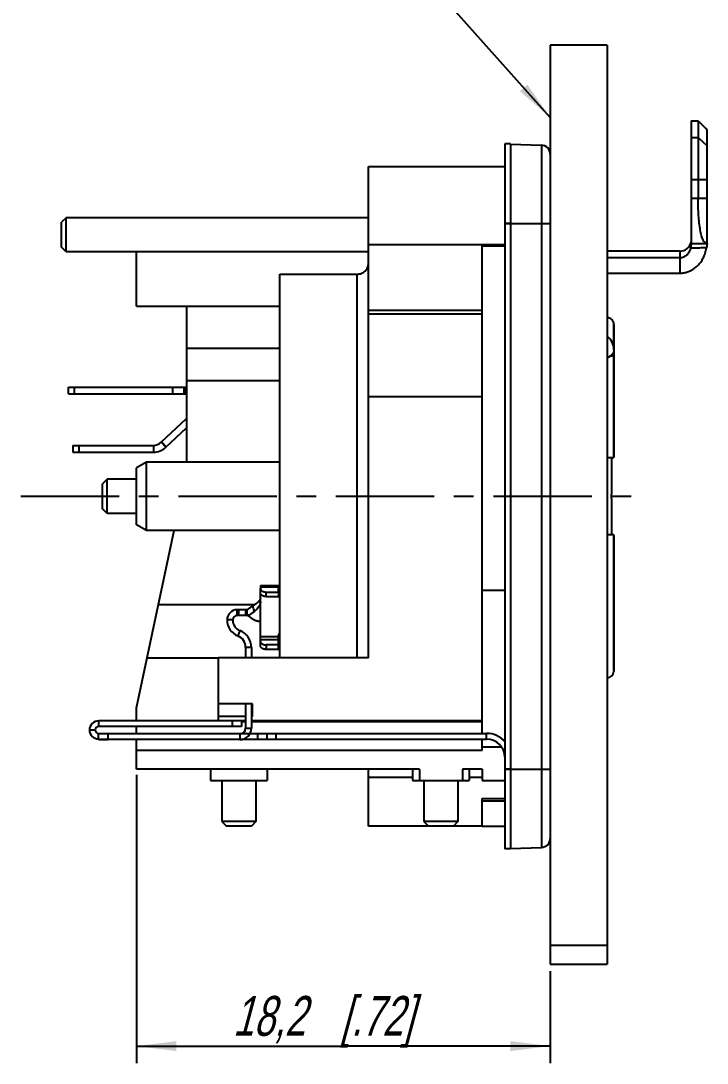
# Model space of a CAD drawing. Header units: millimetres. Extents: x 0 to 420, y 0 to 297.
# Drawn here: x 116.5 to 176.9, y 77.7 to 169.4 of the extents above; entities that cross this region are included whole.
import ezdxf

# ---------------------------------------------------------------- set-up
doc = ezdxf.new("R2010")
doc.units = ezdxf.units.MM
doc.header["$LTSCALE"] = 23.1
doc.linetypes.add('CENTER', pattern=[0.6, 0.375, -0.075, 0.075, -0.075])
doc.layers.get('0').update_dxf_attribs({"linetype": 'CONTINUOUS'})
for name, color, linetype in [('02___PRT_ALL_AXES', 7, 'CONTINUOUS'), ('AUSFORMSCHRAEGEN', 7, 'CONTINUOUS'), ('BEZUGSACHSEN', 7, 'CONTINUOUS'), ('DEFAULT_1', 7, 'CENTER'), ('FASEN', 7, 'CONTINUOUS'), ('RUNDUNGEN', 7, 'CONTINUOUS'), ('ZEICHNUNGSBEMASSUNGEN', 7, 'CONTINUOUS')]:
    doc.layers.add(name, color=color, linetype=linetype)
doc.styles.get("Standard").update_dxf_attribs({"font": 'txt', "width": 0.7})
doc.dimstyles.new('DIMSTYLE_10', dxfattribs={"dimtxt": 3.5, "dimasz": 3.5, "dimexe": 0.18, "dimexo": 0.0625, "dimgap": 0.09, "dimtad": 1, "dimdec": 3, "dimlfac": 0.5, "dimdsep": 46, "dimtxsty": 'STANDARD', "dimblk": '_FILLED', "dimblk1": '_FILLED', "dimblk2": '_FILLED', "dimcen": 0.09, "dimclrt": 5, "dimadec": 0, "dimazin": 0, "dimtp": 0.2, "dimtm": 0.2, "dimtfac": 1, "dimtdec": 3, "dimtofl": 0, "dimtmove": 0, "dimatfit": 3, "dimldrblk": '_FILLED', "dimfxl": 1, "dimtolj": 1, "dimarcsym": 0})
doc.dimstyles.get("Standard").update_dxf_attribs({"dimtxt": 3.5, "dimasz": 3.5, "dimexe": 0.18, "dimexo": 0.0625, "dimgap": 0.09, "dimtad": 1, "dimdec": 3, "dimdsep": 46, "dimtxsty": 'STANDARD', "dimblk": '_FILLED', "dimblk1": '_FILLED', "dimblk2": '_FILLED', "dimcen": 0.09, "dimclrt": 5, "dimadec": 0, "dimazin": 0, "dimtol": 1, "dimtp": 0.005, "dimtm": 0.005, "dimtfac": 1, "dimtdec": 3, "dimtofl": 0, "dimtmove": 0, "dimatfit": 3, "dimldrblk": '_FILLED', "dimfxl": 1, "dimtolj": 1, "dimarcsym": 0})

# ---------------------------------------------------------------- blocks, each defined once
blk = doc.blocks.new('_FILLED')
at = {"color": 0, "linetype": 'BYBLOCK'}
blk.add_solid([(0, 0), (-1, 0.125), (-1, -0.125)], dxfattribs=at)
blk = doc.blocks.new('*D24')
at = {"layer": 'ZEICHNUNGSBEMASSUNGEN', "color": 2, "linetype": 'CONTINUOUS'}
for p, q in [((126.67, 103.105), (126.67, 77.747)), ((163.07, 85.831), (163.07, 77.747)), ((126.67, 79.247), (144.87, 79.247)), ((163.07, 79.247), (144.87, 79.247))]:
    blk.add_line(p, q, dxfattribs=at)
at = {"layer": 'ZEICHNUNGSBEMASSUNGEN', "color": 2, "linetype": 'CONTINUOUS', "xscale": 3.5, "yscale": 3.5, "zscale": 3.5, "rotation": 180}
blk.add_blockref('_FILLED', (126.67, 79.247), dxfattribs=at)
at = {"layer": 'ZEICHNUNGSBEMASSUNGEN', "color": 2, "linetype": 'CONTINUOUS', "xscale": 3.5, "yscale": 3.5, "zscale": 3.5}
blk.add_blockref('_FILLED', (163.07, 79.247), dxfattribs=at)
at = {"layer": 'ZEICHNUNGSBEMASSUNGEN', "color": 5, "linetype": 'CONTINUOUS', "insert": (143.077, 83.653), "char_height": 3.5, "width": 23.5, "attachment_point": 2, "line_spacing_factor": 0.9}
blk.add_mtext('\\Q15.0;18,2{\\Ftxt.shx;\\W1.000000;\\H3.500000; }[.72]', dxfattribs=at)

msp = doc.modelspace()

# ---------------------------------------------------------------- linework, layer by layer
at = {"color": 7, "linetype": 'CONTINUOUS'}
for p, q in [((168.07005, 167.29948), (163.07005, 167.29948)), ((163.07005, 167.29858), (163.07005, 86.46395)), ((168.07005, 167.29858), (168.07005, 86.46395)), ((175.48068, 160.63624), (175.48068, 149.83624)), ((175.48068, 160.63624), (176.08068, 160.63624)), ((176.08068, 160.63624), (176.08068, 153.83624)), ((176.08068, 160.63624), (176.75003, 159.9669)), ((176.88068, 159.81731), (176.7498, 159.96713)), ((176.88068, 149.83624), (176.88068, 159.81731)), ((159.07005, 158.60542), (159.07005, 96.60542)), ((159.57005, 158.60542), (159.07005, 158.60542)), ((147.07005, 136.34066), (147.07005, 156.60513)), ((157.07005, 106.75542), (157.07005, 149.74965)), ((157.07005, 149.64036), (159.07005, 149.64036)), ((175.48068, 149.83624), (176.88068, 149.83624)), ((126.67005, 144.34374), (126.67005, 149.10542)), ((174.48068, 149.16713), (168.07005, 149.16713)), ((139.27005, 113.40542), (139.27005, 147.14337)), ((126.67005, 144.34374), (139.27005, 144.34374)), ((131.07005, 144.34374), (131.07005, 130.60542)), ((157.07005, 143.62242), (147.07005, 143.62242)), ((168.67005, 142.73083), (168.67005, 131.00542)), ((131.07005, 140.63231), (139.27005, 140.63231)), ((131.07005, 137.80542), (139.27005, 137.80542)), ((120.67005, 136.60542), (120.67005, 137.20542)), ((120.67005, 137.20542), (131.07005, 137.20542)), ((129.85943, 136.60542), (129.85943, 137.20542)), ((130.85943, 136.60542), (130.85943, 137.20542)), ((131.00881, 137.20542), (131.00881, 136.60542)), ((128.83735, 132.35406), (131.07005, 134.43608)), ((121.07561, 132.08542), (121.07561, 131.48542)), ((121.07578, 132.08542), (128.15536, 132.08542)), ((128.87431, 132.38852), (129.28351, 131.94971)), ((168.07529, 131.00542), (168.67005, 131.00542)), ((168.47005, 131.00542), (168.47005, 127.79693)), ((168.47005, 127.4139), (168.47005, 124.20542)), ((126.67005, 109.00542), (129.98593, 124.60542)), ((168.67005, 124.20542), (168.07529, 124.20542)), ((168.67005, 124.20542), (168.67005, 112.23605)), ((139.17005, 119.18261), (139.17005, 118.78861)), ((157.07005, 119.35678), (159.07005, 119.35678)), ((128.60219, 118.09542), (137.10529, 118.09542)), ((135.63005, 117.62646), (135.53005, 117.62646)), ((135.63005, 117.62646), (135.63005, 117.12646)), ((136.27005, 117.62646), (136.27005, 117.12646)), ((136.37005, 117.12646), (135.63005, 117.12646)), ((137.57005, 114.97178), (137.57005, 116.19813)), ((139.17005, 114.13935), (139.17005, 115.33132)), ((136.27005, 114.31018), (136.27005, 113.40542)), ((127.6053, 113.40542), (133.87005, 113.40542)), ((133.87005, 107.86307), (133.87005, 113.40542)), ((136.87005, 109.35713), (133.87005, 109.35713)), ((136.27005, 109.35713), (136.27005, 107.20542)), ((136.87005, 108.2343), (136.87005, 109.35713)), ((126.67005, 107.85542), (126.67005, 109.00542)), ((136.27005, 108.2343), (133.87005, 108.2343)), ((136.87005, 108.2343), (136.77005, 108.2343)), ((135.89815, 107.85542), (123.32602, 107.85542)), ((126.67005, 106.75542), (126.67005, 107.35542)), ((136.27005, 107.86307), (135.89815, 107.86307)), ((135.89815, 107.85542), (135.89815, 107.35542)), ((136.27005, 107.75542), (135.89815, 107.75542)), ((157.07005, 107.86307), (136.77005, 107.86307)), ((157.07005, 107.75542), (136.77005, 107.75542)), ((135.77005, 106.70542), (124.14815, 106.70542)), ((138.12602, 106.75542), (138.12602, 106.25542)), ((123.32602, 106.25542), (157.47005, 106.25542)), ((126.67005, 103.60542), (126.67005, 106.20542)), ((157.07005, 105.25542), (157.07005, 106.25542)), ((157.07005, 105.56545), (158.78203, 105.56545)), ((157.07005, 105.25542), (126.67005, 105.25542)), ((151.56315, 103.60542), (126.67005, 103.60542)), ((133.17005, 103.60542), (133.17005, 102.60542)), ((138.17005, 103.60542), (138.17005, 102.60542)), ((147.07005, 98.59285), (147.07005, 103.60542)), ((150.95005, 103.60542), (150.95005, 102.60542)), ((151.56315, 103.60542), (151.56315, 102.60542)), ((157.07005, 103.60542), (155.33695, 103.60542)), ((155.33695, 103.60542), (155.33695, 102.60542)), ((155.95005, 103.60542), (155.95005, 102.60542)), ((133.1703, 102.60542), (138.16981, 102.60542)), ((150.9503, 102.60542), (155.94981, 102.60542)), ((157.07005, 101.02206), (159.07005, 101.02206)), ((157.07005, 98.59269), (157.07005, 101.02206)), ((157.07005, 98.59261), (147.07005, 98.59261)), ((159.57005, 96.60542), (159.07005, 96.60542)), ((163.07005, 88.13796), (168.07005, 88.13796)), ((163.07005, 86.45688), (168.07005, 86.45688))]:
    msp.add_line(p, q, dxfattribs=at)
at = {"color": 3, "linetype": 'CONTINUOUS'}
for p, q in [((159.57005, 158.60542), (159.57005, 96.60542)), ((120.67005, 136.60542), (131.07005, 136.60542)), ((129.24655, 131.91525), (131.07005, 133.61569)), ((121.07578, 131.48542), (128.15536, 131.48542)), ((137.57005, 119.76944), (139.17005, 119.76944)), ((137.57005, 119.76939), (137.57005, 119.62105)), ((139.17005, 119.18261), (139.17005, 119.76939)), ((136.37005, 117.62646), (135.63005, 117.62646)), ((135.63005, 117.12646), (135.53005, 117.12646)), ((136.77005, 114.31018), (136.77005, 113.40542)), ((136.77005, 109.35713), (136.77005, 107.20542)), ((135.89815, 107.35542), (123.32602, 107.35542)), ((123.32602, 106.75542), (157.47005, 106.75542)), ((135.77005, 106.20542), (124.14815, 106.20542))]:
    msp.add_line(p, q, dxfattribs=at)
at = {"color": 9, "linetype": 'CONTINUOUS'}
for p, q in [((175.48068, 159.17674), (176.08068, 159.17674)), ((176.08068, 159.17674), (176.88068, 158.43512)), ((175.48068, 155.46864), (176.88068, 155.46864)), ((175.48068, 153.83624), (176.88068, 153.83624)), ((159.57005, 151.60542), (159.07005, 151.60542)), ((157.07005, 149.72025), (147.07005, 149.72025)), ((157.07005, 149.74965), (159.07005, 149.74965)), ((174.48068, 149.16713), (174.48068, 147.23624)), ((157.07005, 143.9611), (147.07005, 143.9611)), ((121.17005, 137.20542), (121.17005, 136.60542)), ((157.07005, 136.34066), (147.07005, 136.34066)), ((121.57561, 132.08542), (121.57561, 131.48542)), ((128.15536, 132.08542), (128.15536, 131.48542)), ((128.83735, 132.35406), (129.24655, 131.91525)), ((139.17005, 119.62105), (137.57005, 119.62105)), ((135.53005, 117.12646), (135.53005, 117.62646)), ((135.13005, 116.72646), (134.63005, 116.72646)), ((135.76082, 115.79712), (135.57621, 115.33245)), ((139.17005, 115.25252), (137.57005, 115.25252)), ((139.17005, 114.97178), (137.57005, 114.97178)), ((136.77005, 114.31018), (136.27005, 114.31018)), ((123.32602, 107.85542), (123.32602, 107.35542)), ((135.09815, 107.35542), (135.09815, 107.85542)), ((122.52602, 107.05542), (123.02602, 107.05542)), ((123.32602, 106.25542), (123.32602, 106.75542)), ((135.77005, 106.70542), (135.77005, 106.20542)), ((136.27005, 107.20542), (136.77005, 107.20542)), ((137.32602, 106.75542), (137.32602, 106.25542)), ((138.92602, 106.75542), (138.92602, 106.25542)), ((157.47005, 106.25542), (157.47005, 106.75542)), ((159.57005, 103.60542), (159.07005, 103.60542)), ((150.95005, 102.88465), (147.07005, 102.88465)), ((157.07005, 102.88465), (155.95005, 102.88465)), ((157.07005, 100.82764), (159.07005, 100.82764))]:
    msp.add_line(p, q, dxfattribs=at)
at = {"color": 7, "linetype": 'CONTINUOUS'}
for centre, radius, start, end in [((174.48068, 150.16713), 1, 270, 348.0989902), ((128.15536, 133.08542), 1, 270, 313), ((139.63027, 119.15615), 0.47119, 216.2822857, 219.8511756), ((135.53005, 116.72646), 0.9, 90, 180), ((136.13005, 116.72646), 1.5, 180, 248.3318153), ((135.17005, 114.31018), 1.1, 0, 68.3318153), ((123.32602, 107.05542), 0.8, 90, 270), ((135.77005, 107.20542), 0.5, 270, 360), ((157.47005, 104.65542), 1.6, 0, 90)]:
    msp.add_arc(centre, radius, start, end, dxfattribs=at)
at = {"color": 3, "linetype": 'CONTINUOUS'}
for centre, radius, start, end in [((128.15536, 133.08542), 1.6, 270, 313), ((139.57177, 119.42786), 0.40228, 192.8637343, 204.6788871), ((139.58504, 119.43419), 0.41698, 204.7084547, 211.30693), ((139.61892, 119.45516), 0.45682, 211.3456685, 219.9135343), ((135.53005, 116.72646), 0.4, 90, 180), ((136.13005, 116.72646), 1, 180, 248.3318153), ((135.17005, 114.31018), 1.6, 0, 68.3318153), ((123.32602, 107.05542), 0.3, 90, 270), ((135.77005, 107.20542), 1, 270, 360), ((157.47005, 104.65542), 2.1, 40.2435658, 90)]:
    msp.add_arc(centre, radius, start, end, dxfattribs=at)
at = {"color": 7, "linetype": 'CONTINUOUS'}
for points, knots in [([(176.88068, 149.83624), (176.81212, 149.83624), (176.65129, 149.9162), (176.50092, 150.17664), (176.37064, 150.55147), (176.26592, 151.04888), (176.18321, 151.64813), (176.12412, 152.33008), (176.08854, 153.06791), (176.08068, 153.57723), (176.08068, 153.83624)], [0, 0, 0, 0, 0.04867777, 0.11577687, 0.20904904, 0.33039095, 0.47566643, 0.63845399, 0.81612226, 1, 1, 1, 1]), ([(168.67005, 142.73083), (168.67005, 142.77367), (168.66001, 142.8598), (168.61565, 142.98215), (168.54428, 143.09195), (168.44948, 143.18378), (168.33589, 143.2532), (168.20913, 143.29678), (168.11991, 143.30713), (168.07529, 143.30751)], [0, 0, 0, 0, 0.14012444, 0.28066255, 0.42210925, 0.56480508, 0.70883928, 0.85403907, 1, 1, 1, 1]), ([(168.07529, 139.80393), (168.11054, 139.82097), (168.17799, 139.85163), (168.2465, 139.87982), (168.27893, 139.89276)], [0, 0, 0, 0, 0.52857933, 1, 1, 1, 1]), ([(168.27893, 139.89276), (168.32986, 139.91306), (168.42092, 139.94766), (168.54757, 139.99108), (168.61843, 140.02089), (168.67005, 140.0423), (168.67005, 140.05542)], [0, 0, 0, 0, 0.38633116, 0.69680636, 0.90754863, 1, 1, 1, 1]), ([(139.25044, 118.87732), (139.23329, 118.90069), (139.20417, 118.94939), (139.18573, 119.00352), (139.17959, 119.03047)], [0, 0, 0, 0, 0.51278107, 1, 1, 1, 1]), ([(139.17005, 115.33132), (139.17005, 115.38655), (139.19201, 115.48138), (139.24369, 115.5611), (139.26853, 115.59087)], [0, 0, 0, 0, 0.58905098, 1, 1, 1, 1])]:
    msp.add_open_spline(points, degree=3, knots=knots, dxfattribs=at)
at = {"color": 9, "linetype": 'CONTINUOUS'}
msp.add_open_spline([(168.62478, 140.27063), (168.59305, 140.19606), (168.49285, 140.05176), (168.3564, 139.94262), (168.27893, 139.89276)], degree=3, knots=[0, 0, 0, 0, 0.46625967, 1, 1, 1, 1], dxfattribs=at)
msp.add_open_spline([(168.67005, 140.48508), (168.67005, 140.41202), (168.65359, 140.33832), (168.62478, 140.27063)], degree=3, dxfattribs=at)
at = {"color": 7, "linetype": 'CONTINUOUS'}
msp.add_open_spline([(168.47005, 127.4139), (168.47001, 127.47774), (168.46866, 127.60542), (168.47001, 127.73309), (168.47005, 127.79693)], degree=3, dxfattribs=at)
at = {"layer": '02___PRT_ALL_AXES', "color": 9, "linetype": 'CONTINUOUS'}
msp.add_line((136.37005, 117.62646), (136.37005, 117.12646), dxfattribs=at)
at = {"layer": '02___PRT_ALL_AXES', "color": 7, "linetype": 'CONTINUOUS'}
msp.add_line((137.57005, 116.19813), (137.57005, 116.59214), dxfattribs=at)
msp.add_open_spline([(137.57005, 116.59214), (137.54839, 116.59214), (137.50577, 116.59327), (137.44368, 116.59792), (137.38428, 116.60534), (137.32803, 116.615), (137.27479, 116.62658), (137.20829, 116.64436), (137.12953, 116.67132), (137.04088, 116.71102), (136.95808, 116.75604), (136.87926, 116.80521), (136.80292, 116.85802), (136.72968, 116.91286), (136.65989, 116.96631), (136.59391, 117.01542), (136.53283, 117.05738), (136.48533, 117.08611), (136.45112, 117.1033), (136.42923, 117.11269), (136.41008, 117.11949), (136.394, 117.12377), (136.38107, 117.12595), (136.37339, 117.12646), (136.37005, 117.12646)], degree=3, knots=[0, 0, 0, 0, 0.04845984, 0.0953404, 0.13924498, 0.18232788, 0.22300868, 0.26108221, 0.33630014, 0.40894865, 0.4781413, 0.54700147, 0.61668347, 0.6857516, 0.75169598, 0.81335196, 0.86973227, 0.9174598, 0.93738819, 0.95535206, 0.9707159, 0.98280822, 0.99253191, 1, 1, 1, 1], dxfattribs=at)
at = {"layer": 'AUSFORMSCHRAEGEN', "color": 7, "linetype": 'CONTINUOUS'}
for p, q in [((159.07005, 158.60542), (159.07005, 96.60542)), ((159.56944, 158.58798), (162.29797, 158.49269))]:
    msp.add_line(p, q, dxfattribs=at)
at = {"layer": 'BEZUGSACHSEN', "color": 7, "linetype": 'CONTINUOUS'}
for p, q in [((147.07005, 156.60542), (159.07005, 156.60542)), ((147.07005, 152.10542), (120.47005, 152.10542)), ((147.07005, 149.10542), (120.47005, 149.10542)), ((139.27005, 130.60542), (127.53608, 130.60542)), ((126.67005, 129.10542), (124.07005, 129.10542)), ((126.67005, 126.10542), (124.07005, 126.10542)), ((139.27005, 124.60542), (127.53608, 124.60542)), ((157.07005, 103.60542), (157.07005, 102.60542)), ((134.17005, 102.60542), (134.17005, 99.00542)), ((137.17005, 102.60542), (137.17005, 99.00542)), ((151.95005, 102.60542), (151.95005, 99.00542)), ((154.95005, 102.60542), (154.95005, 99.00542)), ((157.07005, 102.60542), (159.07005, 102.60542)), ((157.07005, 98.60542), (159.07005, 98.60542))]:
    msp.add_line(p, q, dxfattribs=at)
msp.add_arc((167.17005, 140.48508), 1.5, 0, 53.104173, dxfattribs=at)
at = {"layer": 'DEFAULT_1', "color": 7, "linetype": 'CENTER'}
msp.add_line((116.48565, 127.60542), (171.67005, 127.60542), dxfattribs=at)
at = {"layer": 'FASEN', "color": 7, "linetype": 'CONTINUOUS'}
for p, q in [((120.47005, 152.10542), (120.07005, 151.70542)), ((120.07005, 149.50579), (120.07005, 151.70504)), ((120.47005, 149.10542), (120.47005, 152.10542)), ((120.47005, 149.10542), (120.07005, 149.50542)), ((127.53608, 130.60542), (126.67005, 130.10542)), ((127.53608, 124.60542), (127.53608, 130.60542)), ((126.67005, 125.1058), (126.67005, 130.10503)), ((124.07005, 129.10542), (123.67005, 128.70542)), ((123.67005, 126.50579), (123.67005, 128.70504)), ((124.07005, 126.10542), (124.07005, 129.10542)), ((124.07005, 126.10542), (123.67005, 126.50542)), ((127.53608, 124.60542), (126.67005, 125.10542)), ((134.17005, 99.00542), (134.57005, 98.60542)), ((137.17005, 99.00542), (134.17005, 99.00542)), ((136.76967, 98.60542), (134.57043, 98.60542)), ((137.17005, 99.00542), (136.77005, 98.60542)), ((154.95005, 99.00542), (151.95005, 99.00542)), ((151.95005, 99.00542), (152.35005, 98.60542)), ((154.54967, 98.60542), (152.35043, 98.60542)), ((154.95005, 99.00542), (154.55005, 98.60542))]:
    msp.add_line(p, q, dxfattribs=at)
at = {"layer": 'RUNDUNGEN', "color": 7, "linetype": 'CONTINUOUS'}
for p, q in [((159.56944, 158.58798), (162.29797, 158.49269)), ((168.07005, 148.59981), (174.48068, 148.59981)), ((139.27005, 147.14337), (146.07005, 147.14337)), ((168.07005, 147.23624), (174.48068, 147.23624)), ((168.67005, 140.48508), (168.67005, 142.73083)), ((168.67005, 131.00542), (168.67005, 140.05542)), ((147.07005, 113.40542), (147.07005, 136.34066)), ((168.67005, 112.29872), (168.67005, 124.20542)), ((137.57005, 118.31906), (137.57005, 119.49045)), ((138.07005, 118.78861), (139.17005, 118.78861)), ((137.57005, 114.44718), (137.57005, 114.97178)), ((139.17005, 114.53335), (138.07005, 114.53335)), ((147.07005, 113.40542), (133.87005, 113.40542)), ((123.34815, 106.25542), (123.34815, 106.20542)), ((159.56944, 96.62285), (162.29797, 96.71814))]:
    msp.add_line(p, q, dxfattribs=at)
at = {"layer": 'RUNDUNGEN', "color": 9, "linetype": 'CONTINUOUS'}
for p, q in [((162.29797, 158.49269), (162.29797, 96.71814)), ((159.07005, 151.60542), (163.07005, 151.60542)), ((146.07005, 113.40542), (146.07005, 147.14337)), ((138.07005, 118.78861), (138.07005, 119.18261)), ((137.57005, 116.59214), (137.57005, 117.85295)), ((138.07005, 114.53335), (138.07005, 114.13935)), ((124.14815, 106.70542), (124.14815, 106.20542)), ((159.07005, 103.60542), (163.07005, 103.60542))]:
    msp.add_line(p, q, dxfattribs=at)
at = {"layer": 'RUNDUNGEN', "color": 3, "linetype": 'CONTINUOUS'}
for p, q in [((137.57005, 119.62105), (137.57005, 119.49045)), ((138.07005, 119.18261), (139.17005, 119.18261)), ((139.17005, 114.13935), (138.07005, 114.13935)), ((123.34815, 106.20542), (124.14815, 106.20542))]:
    msp.add_line(p, q, dxfattribs=at)
at = {"layer": 'RUNDUNGEN', "color": 7, "linetype": 'CONTINUOUS'}
for centre, radius, start, end in [((162.27005, 157.69318), 0.8, 0, 88), ((168.07005, 112.23583), 0.6, 270.5, 360), ((162.27005, 97.51765), 0.8, 272, 360)]:
    msp.add_arc(centre, radius, start, end, dxfattribs=at)
for points, knots in [([(174.48068, 147.23624), (174.5949, 147.23624), (174.8232, 147.25517), (175.15669, 147.33786), (175.47554, 147.47209), (175.78049, 147.65954), (176.06775, 147.90442), (176.32755, 148.20922), (176.54801, 148.57117), (176.72051, 148.98957), (176.7946, 149.29342), (176.82235, 149.45348)], [0, 0, 0, 0, 0.09769988, 0.19494091, 0.29276746, 0.3924623, 0.49998605, 0.61433257, 0.73359708, 0.86103528, 1, 1, 1, 1]), ([(175.43814, 149.41191), (175.4489, 149.45357), (175.46625, 149.53596), (175.48488, 149.6468), (175.48597, 149.74734), (175.5005, 149.7911), (175.48897, 149.83515), (175.49497, 149.83608)], [0, 0, 0, 0, 0.3015904, 0.58503235, 0.80600682, 0.9521182, 1, 1, 1, 1]), ([(176.87036, 149.79439), (176.86956, 149.78244), (176.8585, 149.75133), (176.85643, 149.66922), (176.84049, 149.5688), (176.82918, 149.49285), (176.82235, 149.45348)], [0, 0, 0, 0, 0.10126477, 0.34284518, 0.65516882, 1, 1, 1, 1]), ([(176.87055, 149.83625), (176.86435, 149.83625), (176.87015, 149.81577), (176.8708, 149.80108), (176.87036, 149.79439)], [0, 0, 0, 0, 0.48532208, 1, 1, 1, 1]), ([(174.48068, 148.59981), (174.53773, 148.59981), (174.65227, 148.61127), (174.81836, 148.66104), (174.97564, 148.74209), (175.12306, 148.85598), (175.25685, 149.0063), (175.36808, 149.19413), (175.41875, 149.33688), (175.43812, 149.41191)], [0, 0, 0, 0, 0.12679354, 0.25389744, 0.38323848, 0.51781319, 0.66568348, 0.82779117, 1, 1, 1, 1]), ([(146.07005, 147.14337), (146.13548, 147.14337), (146.26632, 147.15534), (146.45497, 147.20854), (146.62892, 147.29495), (146.78142, 147.41126), (146.90663, 147.55301), (146.99973, 147.71483), (147.05711, 147.89043), (147.07005, 148.01256), (147.07005, 148.07326)], [0, 0, 0, 0, 0.12967501, 0.25866347, 0.38634865, 0.51231632, 0.6363922, 0.75872309, 0.87971451, 1, 1, 1, 1]), ([(137.56882, 118.29196), (137.56632, 118.25302), (137.55113, 118.17498), (137.5058, 118.0639), (137.44747, 117.95585), (137.3788, 117.85057), (137.30232, 117.74858), (137.21967, 117.65047), (137.13145, 117.55703), (137.06907, 117.49823), (137.03716, 117.46968)], [0, 0, 0, 0, 0.11731603, 0.23645026, 0.35952043, 0.48591914, 0.61393366, 0.74247185, 0.8713132, 1, 1, 1, 1]), ([(137.57005, 117.85295), (137.57005, 117.90691), (137.56757, 118.00957), (137.57753, 118.15607), (137.56473, 118.24929), (137.56996, 118.29311)], [0, 0, 0, 0, 0.36772415, 0.6992298, 1, 1, 1, 1]), ([(137.57005, 118.31906), (137.57005, 118.31607), (137.56957, 118.31021), (137.56878, 118.30153), (137.57014, 118.2959), (137.56996, 118.29311)], [0, 0, 0, 0, 0.34541026, 0.6783952, 1, 1, 1, 1]), ([(138.07005, 118.78861), (138.03748, 118.78861), (137.97303, 118.79247), (137.87964, 118.80969), (137.79335, 118.8377), (137.71733, 118.8755), (137.65437, 118.92183), (137.60687, 118.97528), (137.57697, 119.03417), (137.57005, 119.07617), (137.57005, 119.09644)], [0, 0, 0, 0, 0.15211345, 0.30063743, 0.44228982, 0.57442669, 0.69542359, 0.80512775, 0.90533269, 1, 1, 1, 1]), ([(137.03706, 117.46959), (137.0187, 117.45316), (136.97368, 117.41325), (136.89942, 117.3504), (136.81168, 117.28361), (136.73273, 117.23375), (136.66581, 117.19863), (136.61269, 117.1749), (136.55638, 117.1548), (136.49689, 117.1391), (136.43463, 117.12887), (136.39174, 117.12646), (136.37005, 117.12646)], [0, 0, 0, 0, 0.09624636, 0.23504848, 0.38006199, 0.52674228, 0.59922847, 0.67518341, 0.75389041, 0.83255301, 0.91526885, 1, 1, 1, 1]), ([(137.57005, 114.84118), (137.57005, 114.82091), (137.57697, 114.77892), (137.60687, 114.72002), (137.65437, 114.66657), (137.71733, 114.62024), (137.79335, 114.58244), (137.87964, 114.55443), (137.97303, 114.53721), (138.03748, 114.53335), (138.07005, 114.53335)], [0, 0, 0, 0, 0.09466731, 0.19487225, 0.30457641, 0.42557331, 0.55771018, 0.69936257, 0.84788655, 1, 1, 1, 1])]:
    msp.add_open_spline(points, degree=3, knots=knots, dxfattribs=at)
at = {"layer": 'RUNDUNGEN', "color": 9, "linetype": 'CONTINUOUS'}
for points, knots in [([(176.82235, 149.45348), (176.65392, 149.45214), (176.33295, 149.44832), (175.87141, 149.43548), (175.57865, 149.41871), (175.43814, 149.41191)], [0, 0, 0, 0, 0.36485526, 0.69528004, 1, 1, 1, 1]), ([(137.03716, 117.46968), (137.01823, 117.55681), (136.97283, 117.72102), (136.92229, 117.88365), (136.90304, 117.96239)], [0, 0, 0, 0, 0.52379688, 1, 1, 1, 1])]:
    msp.add_open_spline(points, degree=3, knots=knots, dxfattribs=at)
at = {"layer": 'RUNDUNGEN', "color": 3, "linetype": 'CONTINUOUS'}
for points, knots in [([(137.57005, 119.49045), (137.57005, 119.47017), (137.57697, 119.42818), (137.60687, 119.36928), (137.65437, 119.31583), (137.71733, 119.26951), (137.79335, 119.2317), (137.87964, 119.2037), (137.97303, 119.18647), (138.03748, 119.18261), (138.07005, 119.18261)], [0, 0, 0, 0, 0.09466731, 0.19487225, 0.30457641, 0.42557331, 0.55771018, 0.69936257, 0.84788655, 1, 1, 1, 1]), ([(137.41184, 118.34559), (137.38691, 118.31921), (137.33218, 118.2672), (137.24124, 118.19302), (137.13929, 118.11792), (137.02549, 118.04089), (136.94513, 117.98927), (136.90304, 117.96239)], [0, 0, 0, 0, 0.17047729, 0.35434692, 0.55117316, 0.76530226, 1, 1, 1, 1]), ([(137.50421, 118.4637), (137.49573, 118.44986), (137.46767, 118.40829), (137.43508, 118.37017), (137.41184, 118.34559)], [0, 0, 0, 0, 0.32413666, 1, 1, 1, 1]), ([(137.57011, 118.6824), (137.5701, 118.65123), (137.56226, 118.58971), (137.53473, 118.51723), (137.51244, 118.47713), (137.50421, 118.4637)], [0, 0, 0, 0, 0.40501868, 0.79571542, 1, 1, 1, 1]), ([(136.90236, 117.96191), (136.86826, 117.94013), (136.78538, 117.88311), (136.68366, 117.80511), (136.59348, 117.73768), (136.53284, 117.69535), (136.47835, 117.6629), (136.43267, 117.64081), (136.39749, 117.62927), (136.3777, 117.62646), (136.37005, 117.62646)], [0, 0, 0, 0, 0.19143061, 0.47568961, 0.60642642, 0.72423217, 0.82540581, 0.90620932, 0.96382619, 1, 1, 1, 1]), ([(138.07005, 114.13935), (138.03748, 114.13935), (137.97303, 114.14321), (137.87964, 114.16043), (137.79335, 114.18844), (137.71733, 114.22624), (137.65437, 114.27257), (137.60687, 114.32601), (137.57697, 114.38491), (137.57005, 114.4269), (137.57005, 114.44718)], [0, 0, 0, 0, 0.15211345, 0.30063743, 0.44228982, 0.57442669, 0.69542359, 0.80512775, 0.90533269, 1, 1, 1, 1])]:
    msp.add_open_spline(points, degree=3, knots=knots, dxfattribs=at)

# ---------------------------------------------------------------- dimensions: what is measured, and where the dimension line sits
at = {"layer": 'ZEICHNUNGSBEMASSUNGEN', "color": 2, "linetype": 'CONTINUOUS'}
dim = msp.add_linear_dim(base=(126.67005, 79.24685), p1=(163.07005, 85.83118), p2=(126.67005, 103.10542), angle=180, dimstyle='DIMSTYLE_10', dxfattribs=at)
dim.commit()
dim.dimension.update_dxf_attribs({"geometry": '*D24', "text_midpoint": (140.32716, 81.90272), "dimtype": 160})

# ---------------------------------------------------------------- leaders
at = {"color": 2, "linetype": 'CONTINUOUS'}
msp.add_leader([(163.07005, 160.91443), (147.09918, 178.81129), (142.09918, 178.81129)], dimstyle='STANDARD', override={"dimtad": 0}, dxfattribs=at)

doc.saveas('drawing.dxf')
